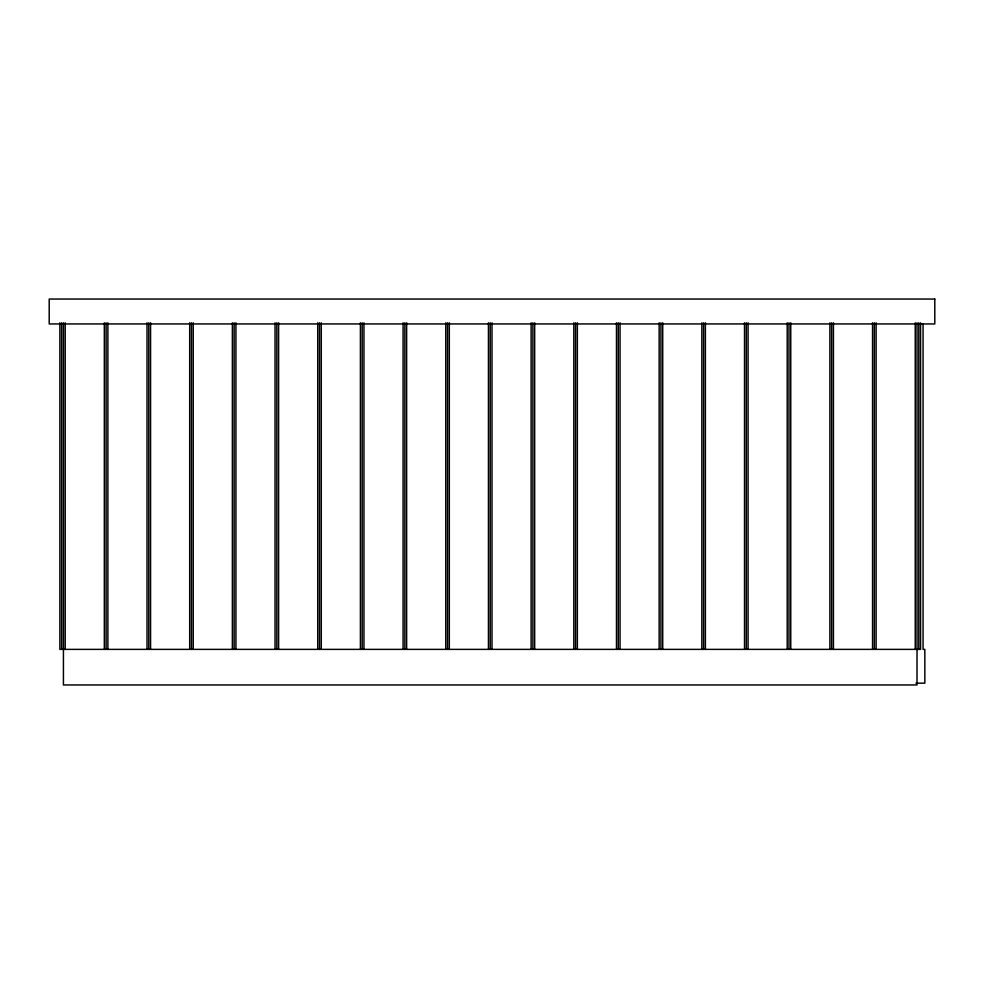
<?xml version="1.0" encoding="UTF-8"?>
<svg xmlns="http://www.w3.org/2000/svg" width="984" height="984" viewBox="0 0 984 984"><rect width="100%" height="100%" fill="white"/><g stroke="black" fill="none" stroke-linecap="round" stroke-linejoin="round"><path stroke-width="1.48" d="M915.944 683.167L924.837 683.167L924.837 649.379L923.066 649.379L923.066 323.638M920.569 322.789L920.569 649.379L59.864 649.379L59.864 322.789M918.798 322.789L918.798 649.379M917.014 322.789L917.014 684.95L63.431 684.95L63.431 322.789M915.243 322.789L915.243 649.379M876.117 322.789L876.117 649.379M874.333 322.789L874.333 649.379M872.562 322.789L872.562 649.379M833.436 322.789L833.436 649.379M831.652 322.789L831.652 649.379M829.881 322.789L829.881 649.379M790.755 322.789L790.755 649.379M788.984 322.789L788.984 649.379M787.2 322.789L787.2 649.379M748.074 322.789L748.074 649.379M746.303 322.789L746.303 649.379M744.519 322.789L744.519 649.379M705.393 322.789L705.393 649.379M703.621 322.789L703.621 649.379M701.838 322.789L701.838 649.379M662.724 322.789L662.724 649.379M660.941 322.789L660.941 649.379M659.157 322.789L659.157 649.379M620.043 322.789L620.043 649.379M618.26 322.789L618.26 649.379M616.476 322.789L616.476 649.379M577.362 322.789L577.362 649.379M575.578 322.789L575.578 649.379M573.807 322.789L573.807 649.379M534.681 322.789L534.681 649.379M532.898 322.789L532.898 649.379M531.126 322.789L531.126 649.379M492 322.789L492 649.379M490.216 322.789L490.216 649.379M488.445 322.789L488.445 649.379M449.319 322.789L449.319 649.379M447.548 322.789L447.548 649.379M445.764 322.789L445.764 649.379M406.638 322.789L406.638 649.379M404.867 322.789L404.867 649.379M403.083 322.789L403.083 649.379M363.957 322.789L363.957 649.379M362.186 322.789L362.186 649.379M360.402 322.789L360.402 649.379M321.276 322.789L321.276 649.379M319.505 322.789L319.505 649.379M317.721 322.789L317.721 649.379M278.607 322.789L278.607 649.379M276.824 322.789L276.824 649.379M275.04 322.789L275.04 649.379M235.926 322.789L235.926 649.379M234.143 322.789L234.143 649.379M232.372 322.789L232.372 649.379M193.245 322.789L193.245 649.379M191.462 322.789L191.462 649.379M189.691 322.789L189.691 649.379M150.564 322.789L150.564 649.379M148.781 322.789L148.781 649.379M147.01 322.789L147.01 649.379M107.883 322.789L107.883 649.379M106.112 322.789L106.112 649.379M104.329 322.789L104.329 649.379M65.202 322.789L65.202 649.379M61.648 322.789L61.648 649.379M934.8 299.05L49.2 299.05L49.2 323.945L934.8 323.945L934.8 299.05"/></g></svg>
